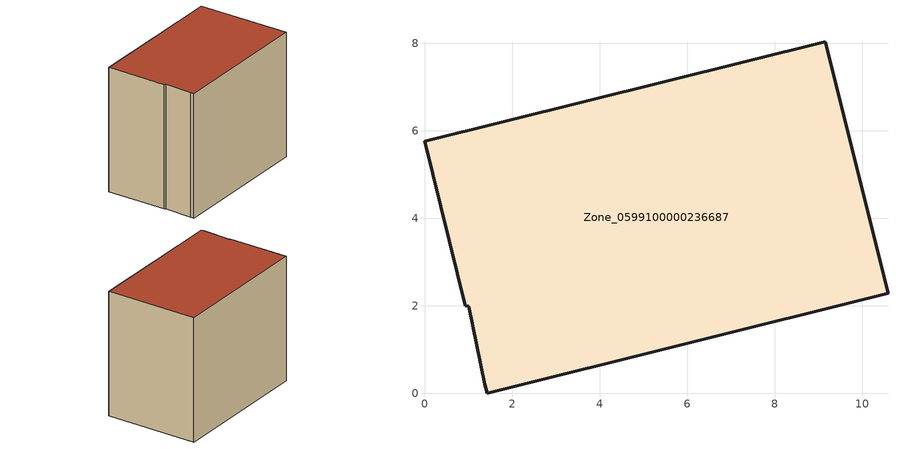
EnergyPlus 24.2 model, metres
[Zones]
Zone_0599100000236687
 floor ground (C_G): 1.38,0.21 1.01,1.99 0.93,2.01 0,5.76 9.16,8.04 10.59,2.29 1.43,0 z0
 wall outside (C_F): 1.43,0 10.59,2.29 9.16,8.04 0,5.76 0.93,2.01 1.01,1.99 1.38,0.21 1.43,0 z0:8.04
 roof outside (C_R): 1.01,1.99 1.38,0.21 1.43,0 10.59,2.29 9.16,8.04 0,5.76 0.93,2.01 z8.04
[BUILDING]
Pand.0599100000236687: North Axis=0; Terrain=City; Loads Convergence Tolerance Value=0.04; Temperature Convergence Tolerance Value=0.4; Solar Distribution=FullExterior; Maximum Number of Warmup Days=25; Minimum Number of Warmup Days=1
[Site:Location]
Rotterdam.The.Hague.AP_ZH_NLD Design_Conditions: Latitude=51.96; Longitude=4.45; Time Zone=1; Elevation=-4.5
[SITE:GROUNDTEMPERATURE:BUILDINGSURFACE]
18, 18, 18, 18, 18, 18, 18, 18, 18, 18, 18, 18
[MATERIAL] Thermal Absorptance=0.9; Solar Absorptance=0.7; Visible Absorptance=0.7
Name | Roughness | Thickness | Conductivity | Density | Specific Heat
G.TI.1965-1974 | MediumSmooth | 0.15 | 0.882353 | 540 | 1210
F.TI.1965-1974 | Rough | 0.3 | 0.697674 | 1920 | 840
R.TI.1965-1974 | MediumRough | 0.2 | 0.232558 | 1500 | 1000
[CONSTRUCTION]
C_G: G.TI.1965-1974
C_F: F.TI.1965-1974
C_R: R.TI.1965-1974
[ZONE]
Zone_0599100000236687: Type=1; Multiplier=1; Ceiling Height=Autocalculate; Volume=Autocalculate; Floor Area=autocalculate; Part of Total Floor Area=Yes
[ZONEINFILTRATION:DESIGNFLOWRATE]
Infil_Zone_0599100000236687: Zone or ZoneList or Space or SpaceList=Zone_0599100000236687; Schedule=AlwaysOn; Design Flow Rate Calculation Method=Flow/Area; Flow Rate per Floor Area=0.003; Constant Term Coefficient=1; Temperature Term Coefficient=0; Velocity Term Coefficient=0; Velocity Squared Term Coefficient=0
[HVACTEMPLATE:ZONE:IDEALLOADSAIRSYSTEM]
Zone_0599100000236687: Maximum Heating Supply Air Temperature=50; Minimum Cooling Supply Air Temperature=13; Maximum Heating Supply Air Humidity Ratio=0.0156; Minimum Cooling Supply Air Humidity Ratio=0.0077; Heating Limit=NoLimit; Cooling Limit=NoLimit; Dehumidification Control Type=ConstantSensibleHeatRatio; Cooling Sensible Heat Ratio=0.7; Dehumidification Setpoint=60; Humidification Control Type=None; Humidification Setpoint=30; Outdoor Air Method=None; Outdoor Air Flow Rate per Person=0.00944; Outdoor Air Flow Rate per Zone Floor Area=0; Outdoor Air Flow Rate per Zone=0; Demand Controlled Ventilation Type=None; Outdoor Air Economizer Type=NoEconomizer; Heat Recovery Type=None; Sensible Heat Recovery Effectiveness=0.7; Latent Heat Recovery Effectiveness=0.65
[ZONECONTROL:THERMOSTAT]
ThermostatControl_Zone_0599100000236687: Zone or ZoneList=Zone_0599100000236687; Control Type Schedule=DualSetpointControlType; Control 1=Thermostat_Zone_0599100000236687; Temperature Difference Between Cutout And Setpoint=0
[THERMOSTATSETPOINT:DUALSETPOINT]
Thermostat_Zone_0599100000236687: Heating Setpoint Temperature Schedule=HeatingSetpoint_Zone_0599100000236687; Cooling Setpoint Temperature Schedule=CoolingSetpoint_Zone_0599100000236687
[SCHEDULE:COMPACT]
HeatingSetpoint_Zone_0599100000236687: Through: 12/31, For: AllDays, Until: 24:00, 21
CoolingSetpoint_Zone_0599100000236687: Through: 12/31, For: AllDays, Until: 24:00, 24
DualSetpointControlType: Through: 12/31, For: AllDays, Until: 24:00, 4
AlwaysOn: Through: 12/31, For: AllDays, Until: 24:00, 1
